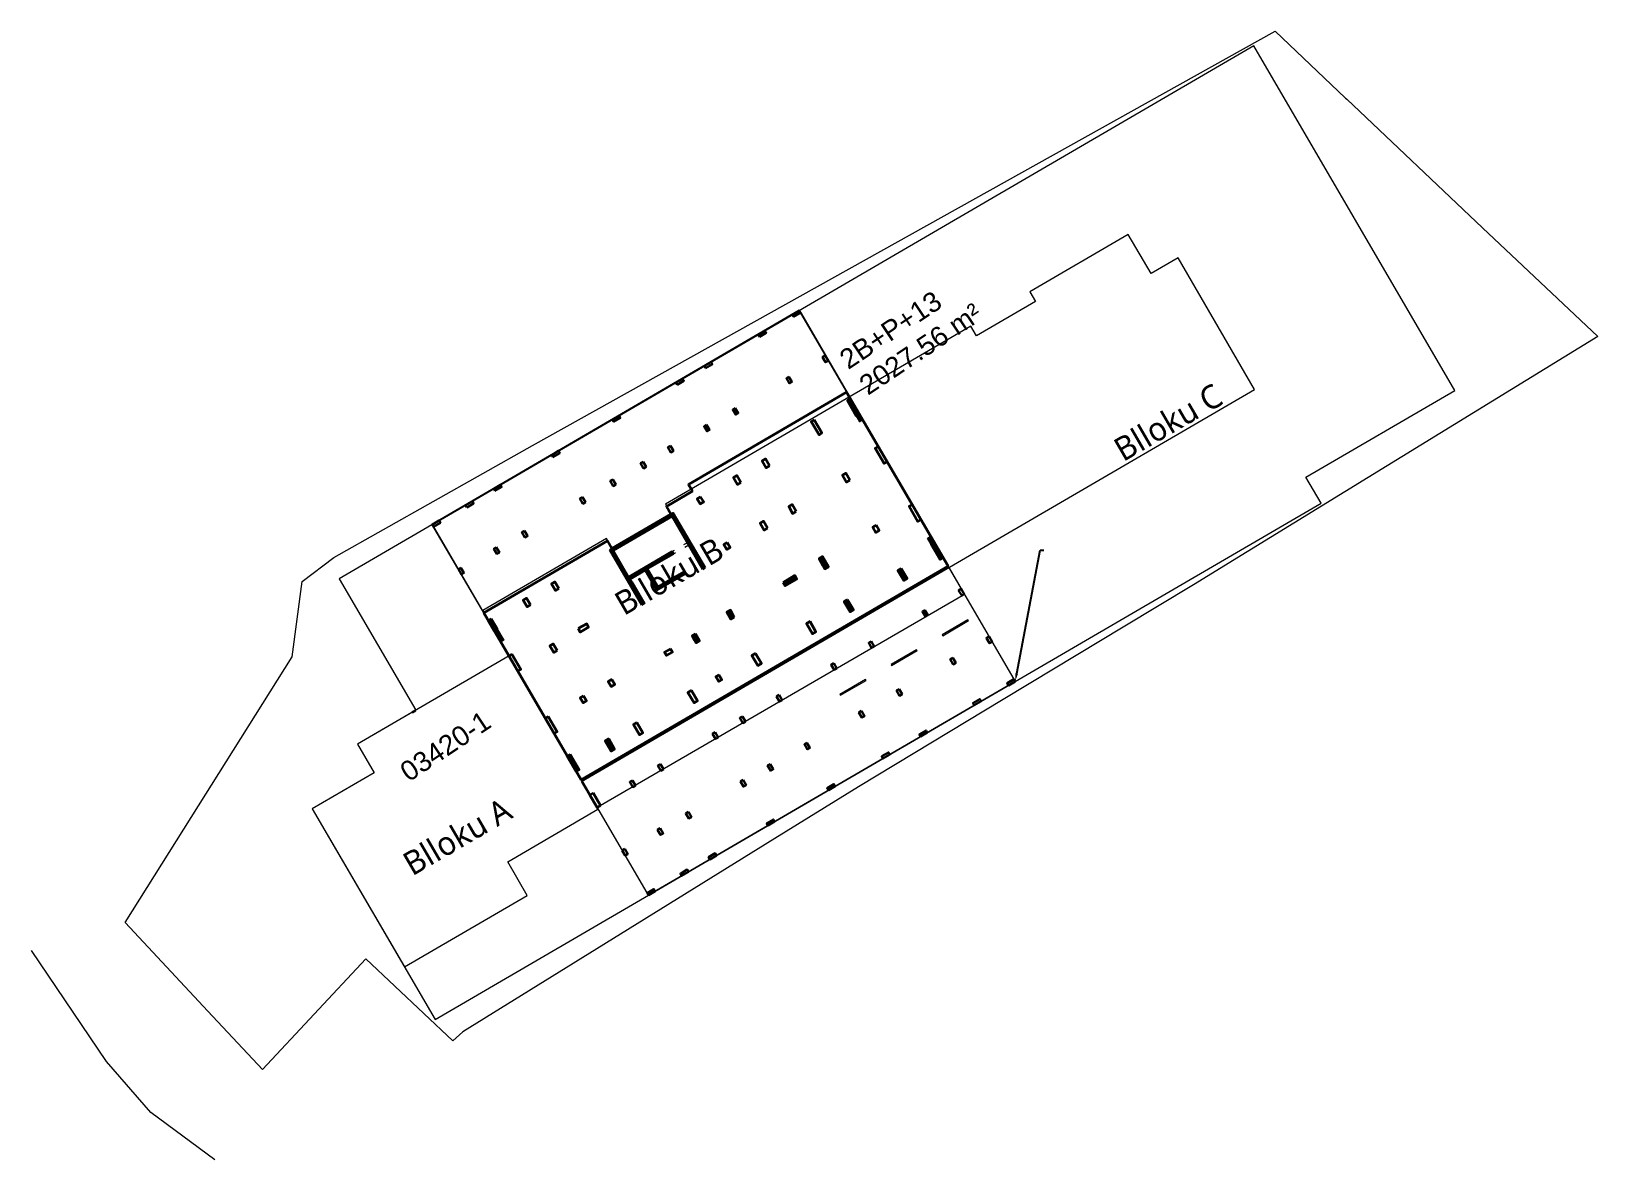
# Model space of a CAD drawing. Header units: metres. Extents: x 7511140 to 7511298, y 4693080 to 4693195.
import ezdxf
from ezdxf import colors
from ezdxf.entities.mleader import LeaderData, LeaderLine
from ezdxf.math import Vec2, Vec3

# ---------------------------------------------------------------- set-up
doc = ezdxf.new("R2010")
doc.units = ezdxf.units.M
doc.linetypes.add('Wipeout_Contour', pattern=[1, 0, -1])
for name, color, linetype, lineweight in [('asfalt pikat', 183, 'Continuous', 0), ('b1 projekt', 7, 'Continuous', 0), ('b2 projekt', 7, 'Continuous', 0), ('Drawing & Figure_Pen_No__101', 252, 'Continuous', 13), ('kati 0 ekzekutim', 1, 'Continuous', 0), ('kati 0 projekt', 1, 'Continuous', 0), ('Parc-Baz', 7, 'Continuous', 0), ('projekti b2', 5, 'Continuous', 0), ('shtyllat b', 30, 'Continuous', 0)]:
    doc.layers.add(name, color=color, linetype=linetype, lineweight=lineweight)
doc.styles.add('GENERATED_STYLE_2', font='Microsoft YaHei UI.ttf')
doc.styles.get("Standard").update_dxf_attribs({"font": 'arial.ttf'})
pattern_1 = [(45, (-8874.736, 158530.7663), (-3.5355339, 3.5355339), []), (135, (-8874.736, 158530.7663), (3.5355339, 3.5355339), [])]
pattern_2 = [(45, (-8874.736, 158530.7663), (-3.5355339, 3.5355339), []), (135, (-8874.736, 158530.7663), (3.5355339, 3.5355339), [])]

# ---------------------------------------------------------------- blocks, each defined once
blk = doc.blocks.new('A$C36B1769B')
at = {"linetype": 'Continuous', "lineweight": 13}
h = blk.add_hatch(dxfattribs=at)
h.set_pattern_fill('GRID_5X5_DIAGONAL', scale=0.1, style=0, pattern_type=2)
h.set_pattern_definition(pattern_2)
h.paths.add_polyline_path([(4300, 1965), (4265, 1965), (4265, 1715), (4300, 1715)])
h = blk.add_hatch(dxfattribs=at)
h.set_pattern_fill('GRID_5X5_DIAGONAL', scale=0.1, style=0, pattern_type=2)
h.set_pattern_definition([(45, (-13139.736, 158435.5663), (-3.5355339, 3.5355339), []), (135, (-13139.736, 158435.5663), (3.5355339, 3.5355339), [])])
h.paths.add_polyline_path([(35, 1870), (0, 1870), (0, 1620), (35, 1620)])
h = blk.add_hatch(dxfattribs=at)
h.set_pattern_fill('GRID_5X5_DIAGONAL', color=8, scale=0.1, style=0, pattern_type=2)
h.set_pattern_definition([(45, (-9049.7337, 158530.815), (-3.5355339, 3.5355339), []), (135, (-9049.7337, 158530.815), (3.5355339, 3.5355339), [])])
h.paths.add_polyline_path([(1425, 1845), (1475, 1845), (1475, 1870), (1425, 1870)])
h = blk.add_hatch(dxfattribs=at)
h.set_pattern_fill('GRID_5X5_DIAGONAL', color=8, scale=0.1, style=0, pattern_type=2)
h.set_pattern_definition(pattern_1)
h.paths.add_polyline_path([(1425, 1845), (1425, 1225), (1450, 1225), (1450, 1845)])
h = blk.add_hatch(dxfattribs=at)
h.set_pattern_fill('GRID_5X5_DIAGONAL', color=8, scale=0.1, style=0, pattern_type=2)
h.set_pattern_definition(pattern_1)
h.paths.add_polyline_path([(1600, 1845), (1840, 1845), (1840, 1870), (1600, 1870)])
h = blk.add_hatch(dxfattribs=at)
h.set_pattern_fill('GRID_5X5_DIAGONAL', color=8, scale=0.1, style=0, pattern_type=2)
h.set_pattern_definition(pattern_1)
h.paths.add_polyline_path([(1450, 1510), (1960, 1510), (1960, 1535), (1450, 1535)])
h = blk.add_hatch(dxfattribs=at)
h.set_pattern_fill('GRID_5X5_DIAGONAL', color=8, scale=0.1, style=0, pattern_type=2)
h.set_pattern_definition(pattern_2)
h.paths.add_polyline_path([(1655, 1300), (1655, 1510), (1630, 1510), (1630, 1300)])
h = blk.add_hatch(dxfattribs=at)
h.set_pattern_fill('GRID_5X5_DIAGONAL', color=8, scale=0.1, style=0, pattern_type=2)
h.set_pattern_definition(pattern_2)
h.paths.add_polyline_path([(1655, 1300), (1630, 1300), (1630, 1275)])
h = blk.add_hatch(dxfattribs=at)
h.set_pattern_fill('GRID_5X5_DIAGONAL', color=8, scale=0.1, style=0, pattern_type=2)
h.set_pattern_definition(pattern_2)
h.paths.add_polyline_path([(1655, 1300), (1630, 1275), (1655, 1275)])
h = blk.add_hatch(dxfattribs=at)
h.set_pattern_fill('GRID_5X5_DIAGONAL', color=8, scale=0.1, style=0, pattern_type=2)
h.set_pattern_definition(pattern_2)
h.paths.add_polyline_path([(1655, 1275), (1960, 1275), (1960, 1300), (1655, 1300)])
h = blk.add_hatch(dxfattribs=at)
h.set_pattern_fill('GRID_5X5_DIAGONAL', scale=0.1, style=0, pattern_type=2)
h.set_pattern_definition(pattern_2)
h.paths.add_polyline_path([(1745, 695), (1705, 695), (1705, 615), (1745, 615)])
h = blk.add_hatch(dxfattribs=at)
h.set_pattern_fill('GRID_5X5_DIAGONAL', scale=0.1, style=0, pattern_type=2)
h.set_pattern_definition(pattern_2)
h.paths.add_polyline_path([(2170, 645), (2170, 725), (2130, 725), (2130, 645)])
h = blk.add_hatch(dxfattribs=at)
h.set_pattern_fill('GRID_5X5_DIAGONAL', scale=0.1, style=0, pattern_type=2)
h.set_pattern_definition(pattern_2)
h.paths.add_polyline_path([(2775, 700), (2775, 660), (2910, 660), (2910, 700)])
h = blk.add_hatch(dxfattribs=at)
h.set_pattern_fill('GRID_5X5_DIAGONAL', scale=0.1, style=0, pattern_type=2)
h.set_pattern_definition([(45, (-9924.736, 158530.7663), (-3.5355339, 3.5355339), []), (135, (-9924.736, 158530.7663), (3.5355339, 3.5355339), [])])
h.paths.add_polyline_path([(3250, 725), (3210, 725), (3210, 605), (3250, 605)])
h = blk.add_hatch(dxfattribs=at)
h.set_pattern_fill('GRID_5X5_DIAGONAL', scale=0.1, style=0, pattern_type=2)
h.set_pattern_definition(pattern_2)
h.paths.add_polyline_path([(4300, 350), (4265, 350), (4265, 100), (4300, 100)])
h = blk.add_hatch(dxfattribs=at)
h.set_pattern_fill('GRID_5X5_DIAGONAL', scale=0.1, style=0, pattern_type=2)
h.set_pattern_definition([(45, (-8874.472, 158530.7663), (-3.5355339, 3.5355339), []), (135, (-8874.472, 158530.7663), (3.5355339, 3.5355339), [])])
h.paths.add_polyline_path([(35, 280), (0, 280), (0, 100), (35, 100)])
h = blk.add_hatch(dxfattribs=at)
h.set_pattern_fill('GRID_5X5_DIAGONAL', scale=0.1, style=0, pattern_type=2)
h.set_pattern_definition(pattern_2)
h.paths.add_polyline_path([(450, 220), (410, 220), (410, 100), (450, 100)])
h = blk.add_hatch(dxfattribs=at)
h.set_pattern_fill('GRID_5X5_DIAGONAL', scale=0.1, style=0, pattern_type=2)
h.set_pattern_definition([(45, (-6074.736, 158530.7663), (-3.5355339, 3.5355339), []), (135, (-6074.736, 158530.7663), (3.5355339, 3.5355339), [])])
h.paths.add_polyline_path([(3250, 220), (3210, 220), (3210, 100), (3250, 100)])
h = blk.add_hatch(dxfattribs=at)
h.set_pattern_fill('GRID_5X5_DIAGONAL', scale=0.1, style=0, pattern_type=2)
h.set_pattern_definition([(45, (-5444.736, 158530.7663), (-3.5355339, 3.5355339), []), (135, (-5444.736, 158530.7663), (3.5355339, 3.5355339), [])])
h.paths.add_polyline_path([(3880, 220), (3840, 220), (3840, 100), (3880, 100)])
at = {"color": 1}
for points in [[(4265, 1965), (4300, 1965), (4300, 1715), (4265, 1715), (4265, 1965)], [(0, 1870), (35, 1870), (35, 1620), (0, 1620), (0, 1870)], [(4265, 350), (4300, 350), (4300, 100), (4265, 100), (4265, 350)]]:
    blk.add_lwpolyline(points, dxfattribs=at)
at = {"color": 7, "linetype": 'Continuous', "lineweight": 30, "flags": 128}
blk.add_lwpolyline([(1450, 1845), (2140, 1845)], dxfattribs=at)
at = {"color": 7, "linetype": 'Continuous', "lineweight": 35, "flags": 128}
for points in [[(1745, 695), (1705, 695), (1705, 615), (1745, 615)], [(2170, 645), (2170, 725), (2130, 725), (2130, 645)], [(2775, 700), (2775, 660), (2910, 660), (2910, 700)], [(3250, 725), (3210, 725), (3210, 605), (3250, 605)], [(35, 280), (0, 280), (0, 100), (35, 100)], [(450, 220), (410, 220), (410, 100), (450, 100)], [(3250, 220), (3210, 220), (3210, 100), (3250, 100)], [(3880, 220), (3840, 220), (3840, 100), (3880, 100)]]:
    blk.add_lwpolyline(points, close=True, dxfattribs=at)
at = {"color": 254, "linetype": 'Wipeout_Contour', "lineweight": 0, "ltscale": 29675067.69601341}
blk.add_wipeout([(2140, 1845), (2140, 1225), (2165, 1225), (2165, 1845)], dxfattribs=at)
at = {"linetype": 'Continuous', "lineweight": 13}
h = blk.add_hatch(dxfattribs=at)
h.set_pattern_fill('GRID_5X5_DIAGONAL', color=8, scale=0.1, style=0, pattern_type=2)
h.set_pattern_definition([(45, (-8359.784, 158530.815), (-3.5355339, 3.5355339), []), (135, (-8359.784, 158530.815), (3.5355339, 3.5355339), [])])
h.paths.add_polyline_path([(2115, 1845), (2165, 1845), (2165, 1870), (2115, 1870)])
h = blk.add_hatch(dxfattribs=at)
h.set_pattern_fill('GRID_5X5_DIAGONAL', color=8, scale=0.1, style=0, pattern_type=2)
h.set_pattern_definition(pattern_1)
h.paths.add_polyline_path([(2140, 1845), (2140, 1225), (2165, 1225), (2165, 1845)])
at = {"lineweight": 30}
blk.add_lwpolyline([(0, 1960), (1450, 1960), (1450, 1870), (2140, 1870), (2140, 1960), (2445, 1960), (2445, 2040), (4300, 2040), (4300, 0), (0, 0), (0, 1960)], dxfattribs=at)
blk.add_lwpolyline([(2115, 1845), (2115, 1870), (2165, 1870), (2165, 1845)], close=True, dxfattribs=at)
at = {"color": 7, "linetype": 'Continuous', "lineweight": 30, "flags": 128}
for points in [[(2165, 1225), (2165, 1870)], [(2140, 1225), (2165, 1225)]]:
    blk.add_lwpolyline(points, dxfattribs=at)

msp = doc.modelspace()

# ---------------------------------------------------------------- linework, layer by layer
at = {"color": 7, "linetype": 'Continuous', "lineweight": 30}
msp.add_line((7511178.52, 4693125.81), (7511178.18, 4693125.61), dxfattribs=at)
at = {"layer": 'asfalt pikat'}
msp.add_polyline3d([(7511158.19, 4693080.3, 623.64), (7511151.72, 4693085.09, 623.73), (7511147.24, 4693090.25, 623.79), (7511139.62, 4693101.49, 623.97)], dxfattribs=at)
at = {"layer": 'b1 projekt', "lineweight": 13}
msp.add_lwpolyline([(7511202.11, 4693107.09), (7511180.23, 4693144.63), (7511217.38, 4693166.29), (7511239.26, 4693128.75)], close=True, dxfattribs=at)
at = {"layer": 'kati 0 ekzekutim', "color": 4, "lineweight": 13}
msp.add_lwpolyline([(7511196.99, 4693116.01), (7511180.18, 4693144.66), (7511217.37, 4693166.38), (7511234.12, 4693137.56)], close=True, dxfattribs=at)
at = {"layer": 'kati 0 projekt'}
msp.add_lwpolyline([(7511174.33, 4693119.5), (7511168.07, 4693115.84), (7511177.41, 4693099.82), (7511189.85, 4693107.07), (7511187.86, 4693110.48), (7511196.98, 4693115.79), (7511195.34, 4693118.6), (7511263.51, 4693158.33), (7511255.75, 4693171.64), (7511253.03, 4693170.05), (7511250.71, 4693174.03), (7511240.74, 4693168.21), (7511241.31, 4693167.22), (7511235.35, 4693163.74), (7511234.77, 4693164.74), (7511203.84, 4693146.71), (7511204.42, 4693145.71), (7511198.46, 4693142.24), (7511197.88, 4693143.23), (7511185.36, 4693135.93), (7511188.02, 4693131.35), (7511172.65, 4693122.39)], close=True, dxfattribs=at)
at = {"layer": 'Parc-Baz', "flags": 128}
msp.add_lwpolyline([(7511182.3, 4693092.34), (7511173.49, 4693100.65), (7511163.04, 4693089.42), (7511157.49, 4693095.35), (7511149.11, 4693104.34), (7511166.05, 4693131.25), (7511167.05, 4693138.87), (7511170.27, 4693141.29), (7511190.39, 4693152.64), (7511265.6, 4693194.6), (7511272.72, 4693187.84), (7511272.83, 4693187.74), (7511286.57, 4693174.69), (7511298.25, 4693163.7), (7511274.99, 4693149.4), (7511262.76, 4693141.87), (7511257.31, 4693138.52), (7511250.18, 4693134.23), (7511240.83, 4693128.59), (7511237.88, 4693126.81), (7511230.89, 4693122.6), (7511223.39, 4693118.07), (7511214.92, 4693112.83), (7511196.89, 4693101.66), (7511183.32, 4693093.26), (7511182.3, 4693092.34)], dxfattribs=at)
at = {"layer": 'projekti b2'}
msp.add_lwpolyline([(7511283.77, 4693158.22), (7511263.43, 4693193.13), (7511170.81, 4693139.14), (7511178.56, 4693125.84), (7511172.65, 4693122.39), (7511174.33, 4693119.5), (7511168.07, 4693115.84), (7511180.51, 4693094.5), (7511270.23, 4693146.8), (7511268.69, 4693149.43), (7511283.77, 4693158.22)], close=True, dxfattribs=at)
at = {"layer": 'shtyllat b', "linetype": 'Continuous', "lineweight": 30, "flags": 128}
for points in [[(7511216.81, 4693165.67), (7511217.5, 4693166.07), (7511217.38, 4693166.29), (7511216.69, 4693165.88)], [(7511213.36, 4693163.65), (7511214.05, 4693164.06), (7511213.92, 4693164.27), (7511213.23, 4693163.87)], [(7511220.02, 4693161.75), (7511219.76, 4693161.6), (7511220.06, 4693161.08), (7511220.32, 4693161.23)], [(7511207.91, 4693160.48), (7511208.6, 4693160.88), (7511208.48, 4693161.1), (7511207.79, 4693160.7)], [(7511205.02, 4693158.79), (7511205.71, 4693159.2), (7511205.58, 4693159.41), (7511204.89, 4693159.01)], [(7511216.35, 4693159.61), (7511216.09, 4693159.46), (7511216.39, 4693158.94), (7511216.65, 4693159.09)], [(7511198.58, 4693155.04), (7511199.27, 4693155.44), (7511199.15, 4693155.66), (7511198.46, 4693155.26)], [(7511210.91, 4693156.44), (7511210.65, 4693156.29), (7511210.95, 4693155.77), (7511211.21, 4693155.92)], [(7511208.01, 4693154.75), (7511207.75, 4693154.6), (7511208.05, 4693154.08), (7511208.31, 4693154.23)], [(7511192.45, 4693151.47), (7511193.14, 4693151.87), (7511193.01, 4693152.09), (7511192.32, 4693151.68)], [(7511204.34, 4693152.61), (7511204.08, 4693152.46), (7511204.38, 4693151.94), (7511204.64, 4693152.09)], [(7511201.58, 4693151), (7511201.32, 4693150.85), (7511201.62, 4693150.33), (7511201.88, 4693150.48)], [(7511198.51, 4693149.21), (7511198.25, 4693149.06), (7511198.55, 4693148.54), (7511198.81, 4693148.69)], [(7511186.57, 4693148.04), (7511187.26, 4693148.45), (7511187.14, 4693148.66), (7511186.45, 4693148.26)], [(7511195.44, 4693147.42), (7511195.18, 4693147.27), (7511195.48, 4693146.75), (7511195.74, 4693146.91)], [(7511183.72, 4693146.38), (7511184.41, 4693146.78), (7511184.29, 4693147), (7511183.6, 4693146.6)], [(7511180.35, 4693144.42), (7511181.04, 4693144.82), (7511180.92, 4693145.04), (7511180.23, 4693144.63)], [(7511189.57, 4693144), (7511189.31, 4693143.85), (7511189.61, 4693143.33), (7511189.87, 4693143.48)], [(7511186.71, 4693142.34), (7511186.46, 4693142.19), (7511186.76, 4693141.67), (7511187.02, 4693141.82)], [(7511183.13, 4693140.25), (7511182.87, 4693140.1), (7511183.17, 4693139.58), (7511183.43, 4693139.73)], [(7511233.79, 4693138.12), (7511233.53, 4693137.97), (7511233.84, 4693137.45), (7511234.1, 4693137.6)], [(7511230.12, 4693135.98), (7511229.86, 4693135.83), (7511230.16, 4693135.31), (7511230.42, 4693135.46)], [(7511236.61, 4693133.28), (7511236.35, 4693133.13), (7511236.66, 4693132.61), (7511236.92, 4693132.76)], [(7511224.68, 4693132.81), (7511224.42, 4693132.66), (7511224.72, 4693132.14), (7511224.98, 4693132.29)], [(7511220.88, 4693130.59), (7511220.62, 4693130.44), (7511220.92, 4693129.92), (7511221.18, 4693130.07)], [(7511232.94, 4693131.14), (7511232.68, 4693130.99), (7511232.98, 4693130.47), (7511233.24, 4693130.62)], [(7511238.57, 4693128.34), (7511239.26, 4693128.75), (7511239.13, 4693128.96), (7511238.44, 4693128.56)], [(7511215.35, 4693127.37), (7511215.09, 4693127.22), (7511215.39, 4693126.7), (7511215.65, 4693126.85)], [(7511227.5, 4693127.97), (7511227.24, 4693127.82), (7511227.54, 4693127.3), (7511227.8, 4693127.45)], [(7511235.11, 4693126.33), (7511235.8, 4693126.73), (7511235.67, 4693126.95), (7511234.98, 4693126.55)], [(7511211.63, 4693125.2), (7511211.37, 4693125.05), (7511211.68, 4693124.53), (7511211.93, 4693124.69)], [(7511223.7, 4693125.75), (7511223.44, 4693125.6), (7511223.74, 4693125.08), (7511224, 4693125.24)], [(7511208.87, 4693123.59), (7511208.61, 4693123.44), (7511208.91, 4693122.92), (7511209.17, 4693123.07)], [(7511229.67, 4693123.16), (7511230.36, 4693123.56), (7511230.23, 4693123.78), (7511229.54, 4693123.37)], [(7511218.17, 4693122.53), (7511217.91, 4693122.38), (7511218.21, 4693121.86), (7511218.47, 4693122.01)], [(7511203.34, 4693120.37), (7511203.08, 4693120.22), (7511203.38, 4693119.7), (7511203.64, 4693119.85)], [(7511214.45, 4693120.37), (7511214.19, 4693120.22), (7511214.5, 4693119.7), (7511214.75, 4693119.85)], [(7511225.87, 4693120.94), (7511226.56, 4693121.34), (7511226.43, 4693121.56), (7511225.74, 4693121.16)], [(7511211.7, 4693118.76), (7511211.44, 4693118.61), (7511211.74, 4693118.09), (7511212, 4693118.24)], [(7511196.53, 4693117.45), (7511196.19, 4693117.24), (7511196.92, 4693115.99), (7511197.26, 4693116.19)], [(7511200.49, 4693118.71), (7511200.23, 4693118.56), (7511200.53, 4693118.04), (7511200.79, 4693118.19)], [(7511220.34, 4693117.72), (7511221.03, 4693118.12), (7511220.9, 4693118.34), (7511220.21, 4693117.93)], [(7511206.16, 4693115.53), (7511205.9, 4693115.38), (7511206.2, 4693114.86), (7511206.46, 4693115.01)], [(7511214.2, 4693114.14), (7511214.89, 4693114.55), (7511214.77, 4693114.76), (7511214.08, 4693114.36)], [(7511203.31, 4693113.87), (7511203.05, 4693113.72), (7511203.35, 4693113.2), (7511203.61, 4693113.35)], [(7511199.72, 4693111.78), (7511199.46, 4693111.63), (7511199.76, 4693111.11), (7511200.02, 4693111.26)], [(7511208.33, 4693110.72), (7511209.02, 4693111.12), (7511208.89, 4693111.34), (7511208.2, 4693110.94)], [(7511205.48, 4693109.06), (7511206.17, 4693109.46), (7511206.04, 4693109.68), (7511205.35, 4693109.27)], [(7511202.11, 4693107.09), (7511202.8, 4693107.5), (7511202.67, 4693107.71), (7511201.98, 4693107.31)]]:
    msp.add_lwpolyline(points, close=True, dxfattribs=at)
at = {"layer": 'shtyllat b', "linetype": 'Continuous', "lineweight": 35, "flags": 128}
for points in [[(7511222.56, 4693157.39), (7511222.26, 4693157.21), (7511223.17, 4693155.66), (7511223.47, 4693155.83)], [(7511218.91, 4693155.26), (7511218.61, 4693155.08), (7511219.39, 4693153.74), (7511219.69, 4693153.92)], [(7511225.38, 4693152.55), (7511225.08, 4693152.37), (7511225.99, 4693150.82), (7511226.29, 4693150.99)], [(7511214.37, 4693150.59), (7511213.97, 4693151.28), (7511213.62, 4693151.08), (7511214.03, 4693150.39)], [(7511211.48, 4693148.9), (7511211.08, 4693149.59), (7511210.73, 4693149.39), (7511211.13, 4693148.7)], [(7511222.51, 4693149.14), (7511222.11, 4693149.83), (7511221.76, 4693149.63), (7511222.16, 4693148.94)], [(7511207.4, 4693147.45), (7511207.06, 4693147.25), (7511207.36, 4693146.73), (7511207.71, 4693146.93)], [(7511217.07, 4693145.97), (7511216.66, 4693146.66), (7511216.32, 4693146.46), (7511216.72, 4693145.76)], [(7511228.81, 4693146.67), (7511228.51, 4693146.5), (7511229.41, 4693144.94), (7511229.71, 4693145.12)], [(7511214.17, 4693144.28), (7511213.77, 4693144.97), (7511213.42, 4693144.77), (7511213.83, 4693144.08)], [(7511225.18, 4693144.56), (7511224.83, 4693144.36), (7511225.14, 4693143.84), (7511225.48, 4693144.04)], [(7511210.1, 4693142.83), (7511209.75, 4693142.63), (7511210.06, 4693142.11), (7511210.4, 4693142.31)], [(7511231.05, 4693142.83), (7511230.75, 4693142.65), (7511231.65, 4693141.1), (7511231.96, 4693141.27)], [(7511220.14, 4693140.7), (7511219.74, 4693141.39), (7511219.39, 4693141.18), (7511219.79, 4693140.49)], [(7511215.76, 4693138.78), (7511215.96, 4693138.43), (7511217.13, 4693139.11), (7511216.92, 4693139.46)], [(7511227.72, 4693140.2), (7511227.38, 4693139.99), (7511227.98, 4693138.96), (7511228.33, 4693139.16)], [(7511193.03, 4693138.15), (7511192.63, 4693138.84), (7511192.29, 4693138.64), (7511192.69, 4693137.95)], [(7511190.18, 4693136.49), (7511189.78, 4693137.18), (7511189.43, 4693136.98), (7511189.84, 4693136.29)], [(7511222.28, 4693137.02), (7511221.93, 4693136.82), (7511222.54, 4693135.79), (7511222.88, 4693135.99)], [(7511186.2, 4693135.09), (7511185.89, 4693134.91), (7511186.5, 4693133.88), (7511186.81, 4693134.06)], [(7511210.81, 4693135.26), (7511210.41, 4693135.95), (7511210.06, 4693135.75), (7511210.46, 4693135.06)], [(7511218.48, 4693134.81), (7511218.13, 4693134.61), (7511218.74, 4693133.57), (7511219.08, 4693133.77)], [(7511195, 4693134.09), (7511195.2, 4693133.74), (7511196.06, 4693134.24), (7511195.86, 4693134.59)], [(7511206.84, 4693133.52), (7511206.54, 4693133.35), (7511206.79, 4693132.92), (7511207.09, 4693133.09)], [(7511188.28, 4693131.5), (7511187.98, 4693131.33), (7511188.89, 4693129.77), (7511189.19, 4693129.95)], [(7511192.88, 4693131.87), (7511192.47, 4693132.56), (7511192.13, 4693132.36), (7511192.53, 4693131.66)], [(7511204.34, 4693132.06), (7511203.73, 4693131.71), (7511203.93, 4693131.37), (7511204.54, 4693131.72)], [(7511212.95, 4693131.58), (7511212.6, 4693131.38), (7511213.21, 4693130.35), (7511213.55, 4693130.55)], [(7511198.4, 4693128.95), (7511198.05, 4693128.75), (7511198.35, 4693128.23), (7511198.7, 4693128.43)], [(7511209.23, 4693129.42), (7511208.93, 4693129.24), (7511209.23, 4693128.73), (7511209.54, 4693128.9)], [(7511195.55, 4693127.29), (7511195.2, 4693127.09), (7511195.5, 4693126.57), (7511195.85, 4693126.77)], [(7511206.47, 4693127.81), (7511206.12, 4693127.61), (7511206.73, 4693126.57), (7511207.07, 4693126.77)], [(7511191.96, 4693125.19), (7511191.65, 4693125.02), (7511192.56, 4693123.46), (7511192.86, 4693123.64)], [(7511200.94, 4693124.59), (7511200.59, 4693124.38), (7511201.2, 4693123.35), (7511201.54, 4693123.55)], [(7511198.09, 4693122.92), (7511197.74, 4693122.72), (7511198.35, 4693121.69), (7511198.69, 4693121.89)], [(7511194.2, 4693121.35), (7511193.9, 4693121.17), (7511194.8, 4693119.62), (7511195.1, 4693119.8)]]:
    msp.add_lwpolyline(points, close=True, dxfattribs=at)
at = {"layer": 'shtyllat b'}
for points in [[(7511222.26, 4693157.21), (7511222.56, 4693157.39), (7511223.82, 4693155.23), (7511223.52, 4693155.05), (7511222.26, 4693157.21)], [(7511230.37, 4693143.27), (7511230.67, 4693143.45), (7511231.93, 4693141.29), (7511231.63, 4693141.11), (7511230.37, 4693143.27)], [(7511185.89, 4693134.91), (7511186.19, 4693135.09), (7511187.45, 4693132.93), (7511187.15, 4693132.75), (7511185.89, 4693134.91)]]:
    msp.add_lwpolyline(points, dxfattribs=at)
at = {"layer": 'shtyllat b', "linetype": 'Continuous', "lineweight": 30, "flags": 128}
for points in [[(7511204.6, 4693145.82), (7511204.38, 4693145.69)], [(7511207.84, 4693140.24), (7511204.6, 4693145.82)], [(7511204.38, 4693145.69), (7511198.42, 4693142.21)], [(7511198.55, 4693142), (7511204.51, 4693145.47)], [(7511204.51, 4693145.47), (7511207.63, 4693140.12)], [(7511198.2, 4693142.09), (7511198.42, 4693142.21)], [(7511198.2, 4693142.09), (7511201.45, 4693136.52)], [(7511200.11, 4693139.32), (7511198.55, 4693142)], [(7511204.51, 4693141.89), (7511200.11, 4693139.32)], [(7511202, 4693140.14), (7511204.64, 4693141.67)], [(7511204.64, 4693141.67), (7511204.51, 4693141.89)], [(7511200.23, 4693139.1), (7511201.79, 4693140.01)], [(7511201.79, 4693140.01), (7511202.84, 4693138.2)], [(7511203.06, 4693138.32), (7511202, 4693140.14)], [(7511202.97, 4693137.98), (7511205.82, 4693139.64)], [(7511205.7, 4693139.86), (7511203.06, 4693138.32)], [(7511205.7, 4693139.86), (7511205.82, 4693139.64)], [(7511207.63, 4693140.12), (7511207.84, 4693140.24)], [(7511201.67, 4693136.64), (7511200.23, 4693139.1)], [(7511202.97, 4693137.98), (7511202.84, 4693138.2)], [(7511201.45, 4693136.52), (7511201.67, 4693136.64)]]:
    msp.add_lwpolyline(points, dxfattribs=at)
at = {"layer": 'shtyllat b', "linetype": 'Continuous', "lineweight": 13, "flags": 128}
for points in [[(7511206.07, 4693142.8), (7511205.68, 4693142.57)], [(7511205.8, 4693142.35), (7511206.19, 4693142.58)], [(7511206.19, 4693142.58), (7511206.07, 4693142.8)], [(7511204.73, 4693142.01), (7511204.51, 4693141.89)], [(7511204.51, 4693141.89), (7511204.64, 4693141.67)], [(7511204.64, 4693141.67), (7511204.85, 4693141.8)]]:
    msp.add_lwpolyline(points, dxfattribs=at)
for points in [[(7511234.46, 4693134.98), (7511231.87, 4693133.47), (7511231.92, 4693133.38), (7511234.52, 4693134.9)], [(7511229.28, 4693131.96), (7511226.69, 4693130.45), (7511226.74, 4693130.36), (7511229.33, 4693131.87)], [(7511224.1, 4693128.94), (7511221.51, 4693127.43), (7511221.56, 4693127.34), (7511224.15, 4693128.85)]]:
    msp.add_lwpolyline(points, close=True, dxfattribs=at)

# ---------------------------------------------------------------- texts
msp.add_text('2B+P+13', height=2, rotation=33.7936).set_placement((7511222.35, 4693160.28))
at = {"color": 0}
msp.add_text('2027.56 m²', height=2, rotation=33.7936, dxfattribs=at).set_placement((7511224.34, 4693157.67))
at = {"layer": 'Drawing & Figure_Pen_No__101', "color": 252, "linetype": 'Continuous', "lineweight": 13, "char_height": 2.4, "attachment_point": 8, "rotation": 30.2355, "style": 'GENERATED_STYLE_2'}
for s, insert in [('\\A1;Blloku C', (7511255.36, 4693153.92)), ('\\A1;Blloku B', (7511204.82, 4693138.34)), ('\\A1;Blloku A', (7511183.37, 4693111.96))]:
    msp.add_mtext(s, dxfattribs=dict(at, insert=insert))
at = {"layer": 'Parc-Baz'}
msp.add_text('03420-1', height=2, rotation=33.7936, dxfattribs=at).set_placement((7511177.84, 4693118.51))

# ---------------------------------------------------------------- leaders
at = {"layer": 'b2 projekt'}
ml = msp.add_multileader_mtext('Standard', dxfattribs=at)
ml.set_content('', color=256)
ml.set_leader_properties()
ml.build(insert=Vec2(0, 0))
ml.multileader.update_dxf_attribs({"text_right_attachment_type": 6, "dogleg_length": 0.36, "arrow_head_size": 0.8})
ctx = ml.context
ctx.base_point, ctx.char_height, ctx.arrow_head_size, ctx.landing_gap_size, ctx.plane_origin = Vec3(7511242.16, 4693142.03), 1.3, 0.8, 0.3, Vec3(7511239.26, 4693128.75)
ctx.right_attachment = 6
notes = []
notes.append((ctx, [(0, (1, 1, 0), (7511241.8, 4693142.03), (1, 0), 0.36, [(0, [(7511239.26, 4693128.75)], 0, [])])]))
ctx.mtext.insert, ctx.mtext.flow_direction = Vec3(7511242.46, 4693142.69), 5
for ctx, leaders in notes:
    for number, flags, end, landing, length, lines in leaders:
        leader = LeaderData()
        leader.index, (leader.has_last_leader_line, leader.has_dogleg_vector, leader.attachment_direction) = number, flags
        leader.last_leader_point, leader.dogleg_vector, leader.dogleg_length = Vec3(end), Vec3(landing), length
        for number, points, colour, breaks in lines:
            line = LeaderLine()
            line.index, line.vertices, line.color, line.breaks = number, Vec3.list(points), colors.encode_raw_color(colour), breaks
            leader.lines.append(line)
        ctx.leaders.append(leader)

# ---------------------------------------------------------------- next in the draw order: block references
at = {"layer": 'kati 0 projekt', "color": 0, "xscale": 0.0100000000002889, "yscale": 0.0100000000002889, "zscale": 0.0100000000002889, "rotation": 30.2354530583846}
msp.add_blockref('A$C36B1769B', (7511195.31, 4693118.76), dxfattribs=at)

doc.saveas('drawing.dxf')
